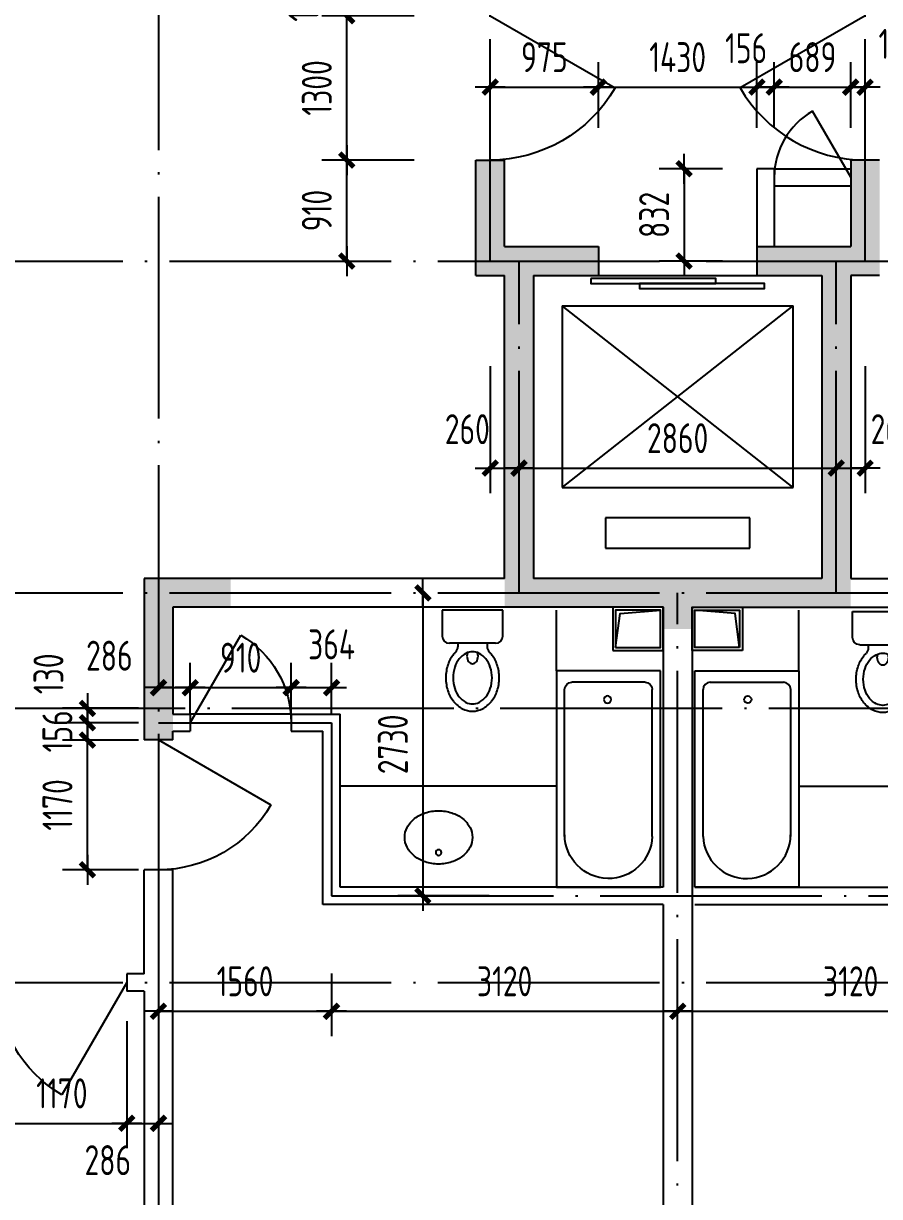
# Model space of a CAD drawing. Extents: x -726032 to 135930, y -151624 to 587044.
# Drawn here: x -660605 to -652887, y 553422 to 563993 of the extents above; entities that cross this region are included whole.
import ezdxf
from ezdxf.enums import TextEntityAlignment as Align

# ---------------------------------------------------------------- set-up
doc = ezdxf.new("R2010")
doc.units = 0
doc.header["$LTSCALE"] = 1000
doc.header["$MEASUREMENT"] = 0
doc.linetypes.add('DOTE', pattern=[2.42, 2, -0.2, 0.02, -0.2])
doc.layers.get('0').update_dxf_attribs({"linetype": 'CONTINUOUS'})
doc.layers.get('DEFPOINTS').update_dxf_attribs({"color": 1, "linetype": 'CONTINUOUS'})
for name, color, linetype in [('COLUMN', 170, 'CONTINUOUS'), ('DOTE', 8, 'DOTE'), ('GROUND', 45, 'CONTINUOUS'), ('LVTRY', 6, 'CONTINUOUS'), ('PUB_DIM', 245, 'CONTINUOUS'), ('STAIR', 42, 'CONTINUOUS'), ('WALL', 255, 'CONTINUOUS'), ('WINDOW', 155, 'CONTINUOUS'), ('WINDOW_TEXT', 7, 'CONTINUOUS')]:
    doc.layers.add(name, color=color, linetype=linetype)
doc.styles.add('DIM_FONT', font='isocp.shx', dxfattribs={"width": 0.8})
doc.styles.add('SIMPLEX', font='SIMPLEX.SHX')
doc.dimstyles.new('AXIS', dxfattribs={"dimtxt": 300, "dimasz": 1, "dimexe": 250, "dimexo": 300, "dimgap": 150, "dimtad": 1, "dimdec": 0, "dimzin": 0, "dimdsep": 46, "dimtxsty": 'DIM_FONT', "dimcen": 0.09, "dimse1": 1, "dimse2": 1, "dimclrt": 142, "dimadec": 0, "dimazin": 0, "dimtfac": 1, "dimtdec": 0, "dimtix": 1, "dimtmove": 2, "dimatfit": 3, "dimfxl": 1, "dimtolj": 1, "dimtzin": 0, "dimarcsym": 0})
doc.dimstyles.new('DIMA', dxfattribs={"dimtxt": 300, "dimasz": 1, "dimexe": 250, "dimexo": 300, "dimgap": 150, "dimtad": 1, "dimdec": 0, "dimzin": 0, "dimdsep": 46, "dimtxsty": 'DIM_FONT', "dimcen": 0.09, "dimse1": 1, "dimclrt": 142, "dimadec": 0, "dimazin": 0, "dimtfac": 1, "dimtdec": 0, "dimtix": 1, "dimtmove": 2, "dimatfit": 3, "dimfxl": 1, "dimtolj": 1, "dimtzin": 0, "dimarcsym": 0})
doc.dimstyles.new('DIMB', dxfattribs={"dimtxt": 300, "dimasz": 1, "dimexe": 250, "dimexo": 300, "dimgap": 150, "dimtad": 1, "dimdec": 0, "dimzin": 0, "dimdsep": 46, "dimtxsty": 'DIM_FONT', "dimcen": 0.09, "dimse2": 1, "dimclrt": 142, "dimadec": 0, "dimazin": 0, "dimtfac": 1, "dimtdec": 0, "dimtix": 1, "dimtmove": 2, "dimatfit": 3, "dimfxl": 1, "dimtolj": 1, "dimtzin": 0, "dimarcsym": 0})
doc.dimstyles.new('DIMN', dxfattribs={"dimtxt": 300, "dimasz": 1, "dimexe": 250, "dimexo": 300, "dimgap": 150, "dimtad": 1, "dimdec": 0, "dimzin": 0, "dimdsep": 46, "dimtxsty": 'DIM_FONT', "dimcen": 0.09, "dimclrt": 142, "dimadec": 0, "dimazin": 0, "dimtfac": 1, "dimtdec": 0, "dimtix": 1, "dimtmove": 2, "dimatfit": 3, "dimfxl": 1, "dimtolj": 1, "dimtzin": 0, "dimarcsym": 0})

# ---------------------------------------------------------------- blocks, each defined once
blk = doc.blocks.new('_DBLK')
blk.add_line((-0.5, 0), (0, -0.866))
blk.add_arc((-0.5, 0), 1, 300, 0)
at = {"layer": 'WINDOW_TEXT', "style": 'SIMPLEX', "flags": 9}
blk.add_attdef('A', text='', height=1, dxfattribs=at).set_placement((0, 1.5), align=Align.MIDDLE)
blk = doc.blocks.new('_DIMX')
blk.add_line((-150, 0), (150, 0))
at = {"const_width": 50}
blk.add_lwpolyline([(-70, -70), (70, 70)], dxfattribs=at)
blk = doc.blocks.new('*D1690')
at = {"layer": 'DEFPOINTS', "color": 0, "transparency": 16777216}
for p in [(-657827, 558008), (-658191, 557497), (-657827, 557497)]:
    blk.add_point(p, dxfattribs=at)
at = {"layer": 'PUB_DIM', "color": 0, "lineweight": -2, "transparency": 16777216}
for p, q in [((-657827, 557767), (-657827, 558233)), ((-658190, 558008), (-657828, 558008))]:
    blk.add_line(p, q, dxfattribs=at)
at = {"layer": 'PUB_DIM', "color": 0, "lineweight": -2, "transparency": 16777216, "xscale": 0.9, "yscale": 0.9, "zscale": 0.9, "rotation": 180}
blk.add_blockref('_DIMX', (-658191, 558008), dxfattribs=at)
at = {"layer": 'PUB_DIM', "color": 0, "lineweight": -2, "transparency": 16777216, "xscale": 0.9, "yscale": 0.9, "zscale": 0.9}
blk.add_blockref('_DIMX', (-657827, 558008), dxfattribs=at)
at = {"layer": 'PUB_DIM', "color": 142, "transparency": 16777216, "insert": (-657827, 558398), "char_height": 270, "attachment_point": 5, "style": 'DIM_FONT'}
blk.add_mtext('\\A1;364', dxfattribs=at)
blk = doc.blocks.new('_LV5')
for p, q in [((210.1, 0), (-210.1, 0)), ((-210.1, 0), (-210.1, -180)), ((210.1, -180), (210.1, 0)), ((160.1, -230), (-160.1, -230)), ((-101.4, -230), (-101.4, -254.3)), ((101.4, -230), (101.4, -254.1))]:
    blk.add_line(p, q)
blk.add_lwpolyline([(-135.1, -469.4, 0.080312), (-123, -544.2, 0.089014), (-91.8, -601.5, 0.104918), (-45.6, -639.3, 0.119812), (0.1, -650.4, 0.119812), (45.8, -639.3, 0.104918), (92, -601.5, 0.089014), (123.2, -544.2, 0.080312), (135.3, -469.4, 0.080312), (123.2, -394.6, 0.089014), (92, -337.3, 0.104918), (45.8, -299.5, 0.119812), (0.1, -288.4, 0.119812), (-45.6, -299.5, 0.104918), (-91.8, -337.3, 0.089014), (-123, -394.6, 0.080312)], format="xyb", close=True)
for points in [[(-38.7, -318.5, 0.073567), (-35.6, -339.5, 0.084454), (-27.4, -356, 0.10642), (-14.1, -367.8, 0.129709), (0, -371.5, 0.129709), (14.1, -367.8, 0.10642), (27.4, -356, 0.084454), (35.6, -339.5, 0.073567), (38.7, -318.5, 0.073567), (35.6, -297.5, 0.014016), (34.7, -294.6, 0.10642)], [(-34.7, -294.7, 0.013578), (-35.6, -297.5, 0.073567), (-38.7, -318.5, 0.073567)]]:
    blk.add_lwpolyline(points, format="xyb")
for centre, radius, start, end in [((-160.1, -180), 50, 180, 270), ((160.1, -180), 50, 270, 0), ((52.2, -452.8), 234.6, 141.28635, 161.63333), ((20.4, -427.3), 193.8, 134.81437, 141.28635), ((-151.4, -254.3), 50, 314.81437, 0), ((151.4, -254.1), 50, 180, 225.25549), ((-20.2, -427.3), 193.8, 38.71365, 45.25549), ((-52, -452.8), 234.6, 18.36667, 38.71365), ((102.3, -469.4), 287.4, 161.63333, 180), ((-102.1, -469.4), 287.4, 0, 18.36667), ((102.3, -469.4), 287.4, 180, 198.36667), ((-102.1, -469.4), 287.4, 341.63333, 0), ((52.2, -486), 234.6, 198.36667, 218.71365), ((-52, -486), 234.6, 321.28635, 341.63333), ((20.4, -511.6), 193.8, 218.71365, 242.67141), ((-20.2, -511.6), 193.8, 297.32859, 321.28635), ((0.1, -550.8), 149.6, 242.67141, 270), ((0.1, -550.8), 149.6, 270, 297.32859)]:
    blk.add_arc(centre, radius, start, end)
blk = doc.blocks.new('*D1691')
at = {"layer": 'DEFPOINTS', "color": 0, "transparency": 16777216}
for p in [(-656137, 558862), (-657004, 556132), (-656137, 556132)]:
    blk.add_point(p, dxfattribs=at)
at = {"layer": 'PUB_DIM', "color": 0, "lineweight": -2, "transparency": 16777216}
for p, q in [((-657004, 558862), (-657004, 556133)), ((-656407, 556132), (-657229, 556132))]:
    blk.add_line(p, q, dxfattribs=at)
at = {"layer": 'PUB_DIM', "color": 0, "lineweight": -2, "transparency": 16777216, "xscale": 0.9, "yscale": 0.9, "zscale": 0.9}
for p, rotation in [((-657004, 558862), 90), ((-657004, 556132), 270)]:
    blk.add_blockref('_DIMX', p, dxfattribs=dict(at, rotation=rotation))
at = {"layer": 'PUB_DIM', "color": 142, "transparency": 16777216, "insert": (-657274, 557497), "char_height": 270, "attachment_point": 5, "rotation": 90, "style": 'DIM_FONT'}
blk.add_mtext('\\A1;2730', dxfattribs=at)
blk = doc.blocks.new('_LV29')
for p, q in [((-360, 0), (360, 0)), ((-360, -1500), (-360, 0)), ((360, 0), (360, -1500)), ((-254.1, -80), (254.1, -80)), ((-304.2, -1149.3), (-304.1, -130)), ((304.2, -1149.3), (304.1, -130)), ((360, -1500), (-360, -1500))]:
    blk.add_line(p, q)
blk.add_circle((6.2, -200), 25)
for centre, radius, start, end in [((-254.1, -130), 50, 90, 179.99558), ((254.1, -130), 50, 0.00442, 90), ((-0.7, -1136.2), 303.8, 182.45444, 359.74723)]:
    blk.add_arc(centre, radius, start, end)
blk = doc.blocks.new('*D1329')
at = {"layer": 'DEFPOINTS', "color": 0, "transparency": 16777216}
for p in [(-659387, 555962), (-657827, 555702), (-657827, 555092)]:
    blk.add_point(p, dxfattribs=at)
at = {"layer": 'PUB_DIM', "color": 0, "lineweight": -2, "transparency": 16777216}
for p, q in [((-659387, 555692), (-659387, 554867)), ((-657827, 555432), (-657827, 554867)), ((-659386, 555092), (-657828, 555092))]:
    blk.add_line(p, q, dxfattribs=at)
at = {"layer": 'PUB_DIM', "color": 0, "lineweight": -2, "transparency": 16777216, "xscale": 0.9, "yscale": 0.9, "zscale": 0.9, "rotation": 180}
blk.add_blockref('_DIMX', (-659387, 555092), dxfattribs=at)
at = {"layer": 'PUB_DIM', "color": 0, "lineweight": -2, "transparency": 16777216, "xscale": 0.9, "yscale": 0.9, "zscale": 0.9}
blk.add_blockref('_DIMX', (-657827, 555092), dxfattribs=at)
at = {"layer": 'PUB_DIM', "color": 142, "transparency": 16777216, "insert": (-658607, 555362), "char_height": 270, "attachment_point": 5, "style": 'DIM_FONT'}
blk.add_mtext('\\A1;1560', dxfattribs=at)
blk = doc.blocks.new('*D2591')
at = {"layer": 'DEFPOINTS', "color": 0, "transparency": 16777216}
for p in [(-659101, 558008), (-659387, 557497), (-659101, 557497)]:
    blk.add_point(p, dxfattribs=at)
at = {"layer": 'PUB_DIM', "color": 0, "lineweight": -2, "transparency": 16777216}
for p, q in [((-659101, 557767), (-659101, 558233)), ((-659386, 558008), (-659102, 558008))]:
    blk.add_line(p, q, dxfattribs=at)
at = {"layer": 'PUB_DIM', "color": 0, "lineweight": -2, "transparency": 16777216, "xscale": 0.9, "yscale": 0.9, "zscale": 0.9, "rotation": 180}
blk.add_blockref('_DIMX', (-659387, 558008), dxfattribs=at)
at = {"layer": 'PUB_DIM', "color": 0, "lineweight": -2, "transparency": 16777216, "xscale": 0.9, "yscale": 0.9, "zscale": 0.9}
blk.add_blockref('_DIMX', (-659101, 558008), dxfattribs=at)
at = {"layer": 'PUB_DIM', "color": 142, "transparency": 16777216, "insert": (-659830, 558296), "char_height": 270, "attachment_point": 5, "style": 'DIM_FONT'}
blk.add_mtext('\\A1;286', dxfattribs=at)
blk = doc.blocks.new('*D2592')
at = {"layer": 'DEFPOINTS', "color": 0, "transparency": 16777216}
for p in [(-658191, 558008), (-659101, 557497), (-658191, 557497)]:
    blk.add_point(p, dxfattribs=at)
at = {"layer": 'PUB_DIM', "color": 0, "lineweight": -2, "transparency": 16777216}
for p, q in [((-658191, 557767), (-658191, 558233)), ((-659100, 558008), (-658192, 558008))]:
    blk.add_line(p, q, dxfattribs=at)
at = {"layer": 'PUB_DIM', "color": 0, "lineweight": -2, "transparency": 16777216, "xscale": 0.9, "yscale": 0.9, "zscale": 0.9, "rotation": 180}
blk.add_blockref('_DIMX', (-659101, 558008), dxfattribs=at)
at = {"layer": 'PUB_DIM', "color": 0, "lineweight": -2, "transparency": 16777216, "xscale": 0.9, "yscale": 0.9, "zscale": 0.9}
blk.add_blockref('_DIMX', (-658191, 558008), dxfattribs=at)
at = {"layer": 'PUB_DIM', "color": 142, "transparency": 16777216, "insert": (-658646, 558278), "char_height": 270, "attachment_point": 5, "style": 'DIM_FONT'}
blk.add_mtext('\\A1;910', dxfattribs=at)
blk = doc.blocks.new('_LV4')
blk.add_lwpolyline([(0, -520, 0.078966), (92.3, -505.3, 0.088152), (166.2, -465.8, 0.105269), (218.1, -403.4, 0.121685), (235, -335, 0.121685), (218.1, -266.6, 0.105269), (166.2, -204.2, 0.088152), (92.3, -164.7, 0.078966), (0, -150, 0.078966), (-92.3, -164.7, 0.088152), (-166.2, -204.2, 0.105269), (-218.1, -266.6, 0.121685), (-235, -335, 0.121685), (-218.1, -403.4, 0.105269), (-166.2, -465.8, 0.088152), (-92.3, -505.3, 0.078966)], format="xyb", close=True)
blk.add_circle((0, -230), 20)
blk = doc.blocks.new('*D3817')
at = {"layer": 'DEFPOINTS', "color": 0, "transparency": 16777216}
for p in [(-657827, 555702), (-654707, 555702), (-654707, 555092)]:
    blk.add_point(p, dxfattribs=at)
at = {"layer": 'PUB_DIM', "color": 0, "lineweight": -2, "transparency": 16777216}
for p, q in [((-657827, 555432), (-657827, 554867)), ((-657826, 555092), (-654708, 555092))]:
    blk.add_line(p, q, dxfattribs=at)
at = {"layer": 'PUB_DIM', "color": 0, "lineweight": -2, "transparency": 16777216, "xscale": 0.9, "yscale": 0.9, "zscale": 0.9, "rotation": 180}
blk.add_blockref('_DIMX', (-657827, 555092), dxfattribs=at)
at = {"layer": 'PUB_DIM', "color": 0, "lineweight": -2, "transparency": 16777216, "xscale": 0.9, "yscale": 0.9, "zscale": 0.9}
blk.add_blockref('_DIMX', (-654707, 555092), dxfattribs=at)
at = {"layer": 'PUB_DIM', "color": 142, "transparency": 16777216, "insert": (-656267, 555362), "char_height": 270, "attachment_point": 5, "style": 'DIM_FONT'}
blk.add_mtext('\\A1;3120', dxfattribs=at)
blk = doc.blocks.new('*D2595')
at = {"layer": 'DEFPOINTS', "color": 0, "transparency": 16777216}
for p in [(-659673, 555274), (-659387, 555274), (-659387, 554082)]:
    blk.add_point(p, dxfattribs=at)
at = {"layer": 'PUB_DIM', "color": 0, "lineweight": -2, "transparency": 16777216}
for p, q in [((-659387, 555004), (-659387, 553857)), ((-659672, 554082), (-659388, 554082))]:
    blk.add_line(p, q, dxfattribs=at)
at = {"layer": 'PUB_DIM', "color": 0, "lineweight": -2, "transparency": 16777216, "xscale": 0.9, "yscale": 0.9, "zscale": 0.9, "rotation": 180}
blk.add_blockref('_DIMX', (-659673, 554082), dxfattribs=at)
at = {"layer": 'PUB_DIM', "color": 0, "lineweight": -2, "transparency": 16777216, "xscale": 0.9, "yscale": 0.9, "zscale": 0.9}
blk.add_blockref('_DIMX', (-659387, 554082), dxfattribs=at)
at = {"layer": 'PUB_DIM', "color": 142, "transparency": 16777216, "insert": (-659844, 553750), "char_height": 270, "attachment_point": 5, "style": 'DIM_FONT'}
blk.add_mtext('\\A1;286', dxfattribs=at)
blk = doc.blocks.new('*D2599')
at = {"layer": 'DEFPOINTS', "color": 0, "transparency": 16777216}
for p in [(-660843, 555274), (-659673, 555274), (-659673, 554082)]:
    blk.add_point(p, dxfattribs=at)
at = {"layer": 'PUB_DIM', "color": 0, "lineweight": -2, "transparency": 16777216}
for p, q in [((-659673, 555004), (-659673, 553857)), ((-660842, 554082), (-659674, 554082))]:
    blk.add_line(p, q, dxfattribs=at)
at = {"layer": 'PUB_DIM', "color": 0, "lineweight": -2, "transparency": 16777216, "xscale": 0.9, "yscale": 0.9, "zscale": 0.9, "rotation": 180}
blk.add_blockref('_DIMX', (-660843, 554082), dxfattribs=at)
at = {"layer": 'PUB_DIM', "color": 0, "lineweight": -2, "transparency": 16777216, "xscale": 0.9, "yscale": 0.9, "zscale": 0.9}
blk.add_blockref('_DIMX', (-659673, 554082), dxfattribs=at)
at = {"layer": 'PUB_DIM', "color": 142, "transparency": 16777216, "insert": (-660258, 554352), "char_height": 270, "attachment_point": 5, "style": 'DIM_FONT'}
blk.add_mtext('\\A1;1170', dxfattribs=at)
blk = doc.blocks.new('*D1335')
at = {"layer": 'DEFPOINTS', "color": 0, "transparency": 16777216}
for p in [(-660028, 557536), (-659297, 557536), (-659297, 556366)]:
    blk.add_point(p, dxfattribs=at)
at = {"layer": 'PUB_DIM', "color": 0, "lineweight": -2, "transparency": 16777216}
for p, q in [((-659567, 557536), (-660253, 557536)), ((-660028, 556367), (-660028, 557536)), ((-659567, 556366), (-660253, 556366))]:
    blk.add_line(p, q, dxfattribs=at)
at = {"layer": 'PUB_DIM', "color": 0, "lineweight": -2, "transparency": 16777216, "xscale": 0.9, "yscale": 0.9, "zscale": 0.9}
for p, rotation in [((-660028, 557536), 90), ((-660028, 556366), 270)]:
    blk.add_blockref('_DIMX', p, dxfattribs=dict(at, rotation=rotation))
at = {"layer": 'PUB_DIM', "color": 142, "transparency": 16777216, "insert": (-660298, 556951), "char_height": 270, "attachment_point": 5, "rotation": 90, "style": 'DIM_FONT'}
blk.add_mtext('\\A1;1170', dxfattribs=at)
blk = doc.blocks.new('*D2601')
at = {"layer": 'DEFPOINTS', "color": 0, "transparency": 16777216}
for p in [(-660028, 557692), (-659297, 557692), (-659297, 557536)]:
    blk.add_point(p, dxfattribs=at)
at = {"layer": 'PUB_DIM', "color": 0, "lineweight": -2, "transparency": 16777216}
for p, q in [((-659567, 557692), (-660253, 557692)), ((-660028, 557693), (-660028, 557694)), ((-660028, 557536), (-660028, 557692)), ((-660028, 557536), (-660028, 557535))]:
    blk.add_line(p, q, dxfattribs=at)
at = {"layer": 'PUB_DIM', "color": 0, "lineweight": -2, "transparency": 16777216, "xscale": 0.9, "yscale": 0.9, "zscale": 0.9}
for p, rotation in [((-660028, 557692), 270), ((-660028, 557536), 90)]:
    blk.add_blockref('_DIMX', p, dxfattribs=dict(at, rotation=rotation))
at = {"layer": 'PUB_DIM', "color": 142, "transparency": 16777216, "insert": (-660298, 557614), "char_height": 270, "attachment_point": 5, "rotation": 90, "style": 'DIM_FONT'}
blk.add_mtext('\\A1;156', dxfattribs=at)
blk = doc.blocks.new('*D1336')
at = {"layer": 'DEFPOINTS', "color": 0, "transparency": 16777216}
for p in [(-660028, 557822), (-659297, 557822), (-659297, 557692)]:
    blk.add_point(p, dxfattribs=at)
at = {"layer": 'PUB_DIM', "color": 0, "lineweight": -2, "transparency": 16777216}
for p, q in [((-659567, 557822), (-660253, 557822)), ((-660028, 557823), (-660028, 557824)), ((-660028, 557692), (-660028, 557822)), ((-659567, 557692), (-660253, 557692)), ((-660028, 557692), (-660028, 557691))]:
    blk.add_line(p, q, dxfattribs=at)
at = {"layer": 'PUB_DIM', "color": 0, "lineweight": -2, "transparency": 16777216, "xscale": 0.9, "yscale": 0.9, "zscale": 0.9}
for p, rotation in [((-660028, 557822), 270), ((-660028, 557692), 90)]:
    blk.add_blockref('_DIMX', p, dxfattribs=dict(at, rotation=rotation))
at = {"layer": 'PUB_DIM', "color": 142, "transparency": 16777216, "insert": (-660379, 558133), "char_height": 270, "attachment_point": 5, "rotation": 90, "style": 'DIM_FONT'}
blk.add_mtext('\\A1;130', dxfattribs=at)
blk = doc.blocks.new('*D2602')
at = {"layer": 'DEFPOINTS', "color": 0, "transparency": 16777216}
for p in [(-654707, 555702), (-651587, 555702), (-651587, 555092)]:
    blk.add_point(p, dxfattribs=at)
at = {"layer": 'PUB_DIM', "color": 0, "lineweight": -2, "transparency": 16777216}
for p, q in [((-651587, 555432), (-651587, 554867)), ((-654706, 555092), (-651588, 555092))]:
    blk.add_line(p, q, dxfattribs=at)
at = {"layer": 'PUB_DIM', "color": 0, "lineweight": -2, "transparency": 16777216, "xscale": 0.9, "yscale": 0.9, "zscale": 0.9, "rotation": 180}
blk.add_blockref('_DIMX', (-654707, 555092), dxfattribs=at)
at = {"layer": 'PUB_DIM', "color": 0, "lineweight": -2, "transparency": 16777216, "xscale": 0.9, "yscale": 0.9, "zscale": 0.9}
blk.add_blockref('_DIMX', (-651587, 555092), dxfattribs=at)
at = {"layer": 'PUB_DIM', "color": 142, "transparency": 16777216, "insert": (-653147, 555362), "char_height": 270, "attachment_point": 5, "style": 'DIM_FONT'}
blk.add_mtext('\\A1;3120', dxfattribs=at)
blk = doc.blocks.new('*D1567')
at = {"layer": 'DEFPOINTS', "color": 0, "transparency": 16777216}
for p in [(-653992, 563419), (-655422, 562782), (-653992, 562782)]:
    blk.add_point(p, dxfattribs=at)
at = {"layer": 'PUB_DIM', "color": 0, "lineweight": -2, "transparency": 16777216}
for p, q in [((-655422, 563052), (-655422, 563644)), ((-653992, 563052), (-653992, 563644)), ((-655421, 563419), (-653993, 563419))]:
    blk.add_line(p, q, dxfattribs=at)
at = {"layer": 'PUB_DIM', "color": 0, "lineweight": -2, "transparency": 16777216, "xscale": 0.9, "yscale": 0.9, "zscale": 0.9, "rotation": 180}
blk.add_blockref('_DIMX', (-655422, 563419), dxfattribs=at)
at = {"layer": 'PUB_DIM', "color": 0, "lineweight": -2, "transparency": 16777216, "xscale": 0.9, "yscale": 0.9, "zscale": 0.9}
blk.add_blockref('_DIMX', (-653992, 563419), dxfattribs=at)
at = {"layer": 'PUB_DIM', "color": 142, "transparency": 16777216, "insert": (-654707, 563689), "char_height": 270, "attachment_point": 5, "style": 'DIM_FONT'}
blk.add_mtext('\\A1;1430', dxfattribs=at)
blk = doc.blocks.new('*D1568')
at = {"layer": 'DEFPOINTS', "color": 0, "transparency": 16777216}
for p in [(-653836, 563419), (-653992, 562782), (-653836, 562782)]:
    blk.add_point(p, dxfattribs=at)
at = {"layer": 'PUB_DIM', "color": 0, "lineweight": -2, "transparency": 16777216}
for p, q in [((-653992, 563052), (-653992, 563644)), ((-653836, 563052), (-653836, 563644)), ((-653993, 563419), (-653994, 563419)), ((-653992, 563419), (-653836, 563419)), ((-653835, 563419), (-653834, 563419))]:
    blk.add_line(p, q, dxfattribs=at)
at = {"layer": 'PUB_DIM', "color": 0, "lineweight": -2, "transparency": 16777216, "xscale": 0.9, "yscale": 0.9, "zscale": 0.9}
blk.add_blockref('_DIMX', (-653992, 563419), dxfattribs=at)
at = {"layer": 'PUB_DIM', "color": 0, "lineweight": -2, "transparency": 16777216, "xscale": 0.9, "yscale": 0.9, "zscale": 0.9, "rotation": 180}
blk.add_blockref('_DIMX', (-653836, 563419), dxfattribs=at)
at = {"layer": 'PUB_DIM', "color": 142, "transparency": 16777216, "insert": (-654090, 563770), "char_height": 270, "attachment_point": 5, "style": 'DIM_FONT'}
blk.add_mtext('\\A1;156', dxfattribs=at)
blk = doc.blocks.new('*D1569')
at = {"layer": 'DEFPOINTS', "color": 0, "transparency": 16777216}
for p in [(-654033, 562684), (-654649, 561852), (-654033, 561852)]:
    blk.add_point(p, dxfattribs=at)
at = {"layer": 'PUB_DIM', "color": 0, "lineweight": -2, "transparency": 16777216}
for p, q in [((-654303, 562684), (-654874, 562684)), ((-654649, 562684), (-654649, 561853)), ((-654303, 561852), (-654874, 561852))]:
    blk.add_line(p, q, dxfattribs=at)
at = {"layer": 'PUB_DIM', "color": 0, "lineweight": -2, "transparency": 16777216, "xscale": 0.9, "yscale": 0.9, "zscale": 0.9}
for p, rotation in [((-654649, 562684), 90), ((-654649, 561852), 270)]:
    blk.add_blockref('_DIMX', p, dxfattribs=dict(at, rotation=rotation))
at = {"layer": 'PUB_DIM', "color": 142, "transparency": 16777216, "insert": (-654919, 562268), "char_height": 270, "attachment_point": 5, "rotation": 90, "style": 'DIM_FONT'}
blk.add_mtext('\\A1;832', dxfattribs=at)
blk = doc.blocks.new('_LIFTD')
for points in [[(-0.5476, -0.6024), (-0.5476, -0.7742), (0.2411, -0.7742), (0.2411, -0.6024), (-0.5476, -0.6024)], [(-0.2411, -0.7836), (-0.2411, -0.9554), (0.5476, -0.9554), (0.5476, -0.7836), (-0.2411, -0.7836)]]:
    blk.add_lwpolyline(points)
blk = doc.blocks.new('*D1571')
at = {"layer": 'DEFPOINTS', "color": 0, "transparency": 16777216}
for p in [(-656397, 561174), (-656137, 561174), (-656137, 559986)]:
    blk.add_point(p, dxfattribs=at)
at = {"layer": 'PUB_DIM', "color": 0, "lineweight": -2, "transparency": 16777216}
for p, q in [((-656397, 560904), (-656397, 559761)), ((-656398, 559986), (-656399, 559986)), ((-656397, 559986), (-656137, 559986)), ((-656136, 559986), (-656135, 559986))]:
    blk.add_line(p, q, dxfattribs=at)
at = {"layer": 'PUB_DIM', "color": 0, "lineweight": -2, "transparency": 16777216, "xscale": 0.9, "yscale": 0.9, "zscale": 0.9}
blk.add_blockref('_DIMX', (-656397, 559986), dxfattribs=at)
at = {"layer": 'PUB_DIM', "color": 0, "lineweight": -2, "transparency": 16777216, "xscale": 0.9, "yscale": 0.9, "zscale": 0.9, "rotation": 180}
blk.add_blockref('_DIMX', (-656137, 559986), dxfattribs=at)
at = {"layer": 'PUB_DIM', "color": 142, "transparency": 16777216, "insert": (-656603, 560337), "char_height": 270, "attachment_point": 5, "style": 'DIM_FONT'}
blk.add_mtext('\\A1;260', dxfattribs=at)
blk = doc.blocks.new('*D1572')
at = {"layer": 'DEFPOINTS', "color": 0, "transparency": 16777216}
for p in [(-655422, 563419), (-656397, 562782), (-655422, 562782)]:
    blk.add_point(p, dxfattribs=at)
at = {"layer": 'PUB_DIM', "color": 0, "lineweight": -2, "transparency": 16777216}
for p, q in [((-656397, 563052), (-656397, 563644)), ((-655422, 563052), (-655422, 563644)), ((-656396, 563419), (-655423, 563419))]:
    blk.add_line(p, q, dxfattribs=at)
at = {"layer": 'PUB_DIM', "color": 0, "lineweight": -2, "transparency": 16777216, "xscale": 0.9, "yscale": 0.9, "zscale": 0.9, "rotation": 180}
blk.add_blockref('_DIMX', (-656397, 563419), dxfattribs=at)
at = {"layer": 'PUB_DIM', "color": 0, "lineweight": -2, "transparency": 16777216, "xscale": 0.9, "yscale": 0.9, "zscale": 0.9}
blk.add_blockref('_DIMX', (-655422, 563419), dxfattribs=at)
at = {"layer": 'PUB_DIM', "color": 142, "transparency": 16777216, "insert": (-655909, 563689), "char_height": 270, "attachment_point": 5, "style": 'DIM_FONT'}
blk.add_mtext('\\A1;975', dxfattribs=at)
blk = doc.blocks.new('M_A1SFU')
blk.add_line((-0.5, 0), (0, -0.866))
blk.add_arc((-0.5, 0), 1, 300, 0)
blk = doc.blocks.new('*D1575')
at = {"layer": 'DEFPOINTS', "color": 0, "transparency": 16777216}
for p in [(-653147, 563419), (-653836, 562782), (-653147, 562782)]:
    blk.add_point(p, dxfattribs=at)
at = {"layer": 'PUB_DIM', "color": 0, "lineweight": -2, "transparency": 16777216}
for p, q in [((-653836, 563052), (-653836, 563644)), ((-653147, 563052), (-653147, 563644)), ((-653835, 563419), (-653148, 563419))]:
    blk.add_line(p, q, dxfattribs=at)
at = {"layer": 'PUB_DIM', "color": 0, "lineweight": -2, "transparency": 16777216, "xscale": 0.9, "yscale": 0.9, "zscale": 0.9, "rotation": 180}
blk.add_blockref('_DIMX', (-653836, 563419), dxfattribs=at)
at = {"layer": 'PUB_DIM', "color": 0, "lineweight": -2, "transparency": 16777216, "xscale": 0.9, "yscale": 0.9, "zscale": 0.9}
blk.add_blockref('_DIMX', (-653147, 563419), dxfattribs=at)
at = {"layer": 'PUB_DIM', "color": 142, "transparency": 16777216, "insert": (-653491, 563689), "char_height": 270, "attachment_point": 5, "style": 'DIM_FONT'}
blk.add_mtext('\\A1;689', dxfattribs=at)
blk = doc.blocks.new('*D2764')
at = {"layer": 'DEFPOINTS', "color": 0, "transparency": 16777216}
for p in [(-657690, 562762), (-656813, 562762), (-656813, 561852)]:
    blk.add_point(p, dxfattribs=at)
at = {"layer": 'PUB_DIM', "color": 0, "lineweight": -2, "transparency": 16777216}
for p, q in [((-657083, 562762), (-657915, 562762)), ((-657690, 561853), (-657690, 562762))]:
    blk.add_line(p, q, dxfattribs=at)
at = {"layer": 'PUB_DIM', "color": 0, "lineweight": -2, "transparency": 16777216, "xscale": 0.9, "yscale": 0.9, "zscale": 0.9}
for p, rotation in [((-657690, 562762), 90), ((-657690, 561852), 270)]:
    blk.add_blockref('_DIMX', p, dxfattribs=dict(at, rotation=rotation))
at = {"layer": 'PUB_DIM', "color": 142, "transparency": 16777216, "insert": (-657960, 562307), "char_height": 270, "attachment_point": 5, "rotation": 90, "style": 'DIM_FONT'}
blk.add_mtext('\\A1;910', dxfattribs=at)
blk = doc.blocks.new('*D2765')
at = {"layer": 'DEFPOINTS', "color": 0, "transparency": 16777216}
for p in [(-657690, 564192), (-656813, 564192), (-656813, 564062)]:
    blk.add_point(p, dxfattribs=at)
at = {"layer": 'PUB_DIM', "color": 0, "lineweight": -2, "transparency": 16777216}
for p, q in [((-657083, 564192), (-657915, 564192)), ((-657690, 564193), (-657690, 564194)), ((-657690, 564062), (-657690, 564192)), ((-657690, 564062), (-657690, 564061))]:
    blk.add_line(p, q, dxfattribs=at)
at = {"layer": 'PUB_DIM', "color": 0, "lineweight": -2, "transparency": 16777216, "xscale": 0.9, "yscale": 0.9, "zscale": 0.9}
for p, rotation in [((-657690, 564192), 270), ((-657690, 564062), 90)]:
    blk.add_blockref('_DIMX', p, dxfattribs=dict(at, rotation=rotation))
at = {"layer": 'PUB_DIM', "color": 142, "transparency": 16777216, "insert": (-658080, 564192), "char_height": 270, "attachment_point": 5, "rotation": 90, "style": 'DIM_FONT'}
blk.add_mtext('\\A1;130', dxfattribs=at)
blk = doc.blocks.new('*D2766')
at = {"layer": 'DEFPOINTS', "color": 0, "transparency": 16777216}
for p in [(-657690, 564062), (-656813, 564062), (-656813, 562762)]:
    blk.add_point(p, dxfattribs=at)
at = {"layer": 'PUB_DIM', "color": 0, "lineweight": -2, "transparency": 16777216}
for p, q in [((-657083, 564062), (-657915, 564062)), ((-657690, 562763), (-657690, 564062))]:
    blk.add_line(p, q, dxfattribs=at)
at = {"layer": 'PUB_DIM', "color": 0, "lineweight": -2, "transparency": 16777216, "xscale": 0.9, "yscale": 0.9, "zscale": 0.9}
for p, rotation in [((-657690, 564062), 90), ((-657690, 562762), 270)]:
    blk.add_blockref('_DIMX', p, dxfattribs=dict(at, rotation=rotation))
at = {"layer": 'PUB_DIM', "color": 142, "transparency": 16777216, "insert": (-657960, 563412), "char_height": 270, "attachment_point": 5, "rotation": 90, "style": 'DIM_FONT'}
blk.add_mtext('\\A1;1300', dxfattribs=at)
blk = doc.blocks.new('*D2768')
at = {"layer": 'DEFPOINTS', "color": 0, "transparency": 16777216}
for p in [(-653017, 563419), (-653147, 562782), (-653017, 562782)]:
    blk.add_point(p, dxfattribs=at)
at = {"layer": 'PUB_DIM', "color": 0, "lineweight": -2, "transparency": 16777216}
for p, q in [((-653017, 563052), (-653017, 563644)), ((-653148, 563419), (-653149, 563419)), ((-653147, 563419), (-653017, 563419)), ((-653016, 563419), (-653015, 563419))]:
    blk.add_line(p, q, dxfattribs=at)
at = {"layer": 'PUB_DIM', "color": 0, "lineweight": -2, "transparency": 16777216, "xscale": 0.9, "yscale": 0.9, "zscale": 0.9}
blk.add_blockref('_DIMX', (-653147, 563419), dxfattribs=at)
at = {"layer": 'PUB_DIM', "color": 0, "lineweight": -2, "transparency": 16777216, "xscale": 0.9, "yscale": 0.9, "zscale": 0.9, "rotation": 180}
blk.add_blockref('_DIMX', (-653017, 563419), dxfattribs=at)
at = {"layer": 'PUB_DIM', "color": 142, "transparency": 16777216, "insert": (-652713, 563809), "char_height": 270, "attachment_point": 5, "style": 'DIM_FONT'}
blk.add_mtext('\\A1;130', dxfattribs=at)
blk = doc.blocks.new('*D3911')
at = {"layer": 'DEFPOINTS', "color": 0, "transparency": 16777216}
for p in [(-656137, 561174), (-653277, 561174), (-653277, 559986)]:
    blk.add_point(p, dxfattribs=at)
at = {"layer": 'PUB_DIM', "color": 0, "lineweight": -2, "transparency": 16777216}
blk.add_line((-656136, 559986), (-653278, 559986), dxfattribs=at)
at = {"layer": 'PUB_DIM', "color": 0, "lineweight": -2, "transparency": 16777216, "xscale": 0.9, "yscale": 0.9, "zscale": 0.9, "rotation": 180}
blk.add_blockref('_DIMX', (-656137, 559986), dxfattribs=at)
at = {"layer": 'PUB_DIM', "color": 0, "lineweight": -2, "transparency": 16777216, "xscale": 0.9, "yscale": 0.9, "zscale": 0.9}
blk.add_blockref('_DIMX', (-653277, 559986), dxfattribs=at)
at = {"layer": 'PUB_DIM', "color": 142, "transparency": 16777216, "insert": (-654707, 560256), "char_height": 270, "attachment_point": 5, "style": 'DIM_FONT'}
blk.add_mtext('\\A1;2860', dxfattribs=at)
blk = doc.blocks.new('*D3912')
at = {"layer": 'DEFPOINTS', "color": 0, "transparency": 16777216}
for p in [(-653277, 561174), (-653017, 561174), (-653017, 559986)]:
    blk.add_point(p, dxfattribs=at)
at = {"layer": 'PUB_DIM', "color": 0, "lineweight": -2, "transparency": 16777216}
for p, q in [((-653017, 560904), (-653017, 559761)), ((-653278, 559986), (-653279, 559986)), ((-653277, 559986), (-653017, 559986)), ((-653016, 559986), (-653015, 559986))]:
    blk.add_line(p, q, dxfattribs=at)
at = {"layer": 'PUB_DIM', "color": 0, "lineweight": -2, "transparency": 16777216, "xscale": 0.9, "yscale": 0.9, "zscale": 0.9}
blk.add_blockref('_DIMX', (-653277, 559986), dxfattribs=at)
at = {"layer": 'PUB_DIM', "color": 0, "lineweight": -2, "transparency": 16777216, "xscale": 0.9, "yscale": 0.9, "zscale": 0.9, "rotation": 180}
blk.add_blockref('_DIMX', (-653017, 559986), dxfattribs=at)
at = {"layer": 'PUB_DIM', "color": 142, "transparency": 16777216, "insert": (-652764, 560337), "char_height": 270, "attachment_point": 5, "style": 'DIM_FONT'}
blk.add_mtext('\\A1;260', dxfattribs=at)

msp = doc.modelspace()

# ---------------------------------------------------------------- linework, layer by layer
at = {"layer": 'COLUMN'}
for points in [[(-656526.9, 562762.4), (-656526.9, 561722.4), (-656266.9, 562762.4), (-656266.9, 561722.4)], [(-652886.9, 562762.4), (-652886.9, 561722.4), (-653146.9, 562762.4), (-653146.9, 561722.4)], [(-656266.9, 558732.4), (-656266.9, 561982.4), (-656006.9, 558992.4), (-656006.9, 561722.4)], [(-656266.9, 561982.4), (-656006.9, 561722.4), (-655421.9, 561982.4), (-655421.9, 561722.4)], [(-653146.9, 561982.4), (-653406.9, 561722.4), (-653991.9, 561982.4), (-653991.9, 561722.4)], [(-653146.9, 558732.4), (-653146.9, 561982.4), (-653406.9, 558992.4), (-653406.9, 561722.4)], [(-659516.9, 557536.4), (-659516.9, 558992.4), (-659256.9, 557536.4), (-659256.9, 558732.4)], [(-659516.9, 558992.4), (-658736.9, 558992.4), (-659256.9, 558732.4), (-658736.9, 558732.4)], [(-656266.9, 558732.4), (-656006.9, 558992.4), (-653146.9, 558732.4), (-653406.9, 558992.4)], [(-654836.9, 558732.4), (-654836.9, 558537.4), (-654576.9, 558732.4), (-654576.9, 558537.4)]]:
    msp.add_solid(points, dxfattribs=at)
at = {"layer": 'DOTE'}
for p, q in [((-659386.9, 576952), (-659386.9, 546480.4)), ((-656396.9, 561852.4), (-656396.9, 576952)), ((-653016.9, 561852.4), (-653016.9, 576952)), ((-712529.2, 561852.4), (-642897.4, 561852.4)), ((-656136.9, 558862.4), (-656136.9, 561852.4)), ((-653276.9, 558862.4), (-653276.9, 561852.4)), ((-712529.2, 558862.4), (-642897.4, 558862.4)), ((-654706.9, 546480.4), (-654706.9, 558862.4)), ((-711965.6, 557822.4), (-642897.4, 557822.4)), ((-659386.9, 557692.4), (-657826.9, 557692.4)), ((-657826.9, 557692.4), (-657826.9, 556132.4)), ((-657826.9, 556132.4), (-651586.9, 556132.4)), ((-712529.2, 555352.4), (-642897.4, 555352.4))]:
    msp.add_line(p, q, dxfattribs=at)
at = {"layer": 'GROUND'}
for p, q in [((-653835.9, 562684.4), (-653146.9, 562684.4)), ((-653835.9, 562528.4), (-653146.9, 562528.4)), ((-658190.9, 557770.4), (-659100.9, 557770.4))]:
    msp.add_line(p, q, dxfattribs=at)
at = {"layer": 'LVTRY'}
for p, q in [((-655798.9, 558160.4), (-655798.9, 558706.4)), ((-653614.9, 558160.4), (-653614.9, 558706.4)), ((-655794.5, 557120.4), (-657748.9, 557120.4)), ((-653614.9, 557120.4), (-651664.9, 557120.4))]:
    msp.add_line(p, q, dxfattribs=at)
for points in [[(-655291.9, 558342.4), (-654836.9, 558342.4), (-654836.9, 558732.4), (-655291.9, 558732.4)], [(-655265.9, 558368.4), (-654862.9, 558368.4), (-654862.9, 558706.4), (-655265.9, 558706.4)], [(-654121.9, 558342.4), (-654576.9, 558342.4), (-654576.9, 558732.4), (-654121.9, 558732.4)], [(-654147.9, 558368.4), (-654550.9, 558368.4), (-654550.9, 558706.4), (-654147.9, 558706.4)]]:
    msp.add_lwpolyline(points, close=True, dxfattribs=at)
for points in [[(-655265.9, 558368.4), (-655225.8, 558676.1), (-654862.9, 558706.4)], [(-654147.9, 558368.4), (-654187.9, 558676.1), (-654550.9, 558706.4)]]:
    msp.add_lwpolyline(points, dxfattribs=at)
at = {"layer": 'STAIR'}
for p, q in [((-655421.9, 561722.4), (-653991.9, 561722.4)), ((-653666.9, 559811.4), (-655746.9, 561449.4)), ((-655746.9, 559811.4), (-653666.9, 561449.4)), ((-655746.9, 561449.4), (-655746.9, 559811.4)), ((-655746.9, 561449.4), (-653666.9, 561449.4)), ((-653666.9, 559811.4), (-653666.9, 561449.4)), ((-655746.9, 559811.4), (-653666.9, 559811.4)), ((-654056.9, 559538.4), (-655356.9, 559538.4)), ((-655356.9, 559538.4), (-655356.9, 559265.4)), ((-654056.9, 559265.4), (-654056.9, 559538.4)), ((-655356.9, 559265.4), (-654056.9, 559265.4))]:
    msp.add_line(p, q, dxfattribs=at)
at = {"layer": 'WALL'}
for p, q in [((-656526.9, 562762.4), (-656266.9, 562762.4)), ((-656526.9, 561722.4), (-656526.9, 562762.4)), ((-656266.9, 561982.4), (-656266.9, 562762.4)), ((-653991.9, 562684.4), (-653991.9, 561722.4)), ((-653835.9, 562684.4), (-653991.9, 562684.4)), ((-653835.9, 562684.4), (-653835.9, 561982.4)), ((-653146.9, 562762.4), (-653146.9, 561982.4)), ((-652886.9, 562762.4), (-653146.9, 562762.4)), ((-656266.9, 561982.4), (-655421.9, 561982.4)), ((-655421.9, 561982.4), (-655421.9, 561722.4)), ((-653991.9, 561982.4), (-653146.9, 561982.4)), ((-656526.9, 561722.4), (-656266.9, 561722.4)), ((-656266.9, 558992.4), (-656266.9, 561722.4)), ((-656006.9, 561722.4), (-655421.9, 561722.4)), ((-656006.9, 561722.4), (-656006.9, 558992.4)), ((-653991.9, 561722.4), (-653406.9, 561722.4)), ((-653406.9, 561722.4), (-653406.9, 558992.4)), ((-653146.9, 561722.4), (-653146.9, 558992.4)), ((-652886.9, 561722.4), (-653146.9, 561722.4)), ((-659516.9, 558992.4), (-659516.9, 557536.4)), ((-656266.9, 558992.4), (-659516.9, 558992.4)), ((-653406.9, 558992.4), (-656006.9, 558992.4)), ((-653146.9, 558992.4), (-649896.9, 558992.4)), ((-659256.9, 558732.4), (-659256.9, 557770.4)), ((-654836.9, 558732.4), (-659256.9, 558732.4)), ((-654836.9, 558732.4), (-654836.9, 556210.4)), ((-654576.9, 558732.4), (-654576.9, 550178.4)), ((-654576.9, 558732.4), (-650156.9, 558732.4)), ((-659256.9, 557770.4), (-659100.9, 557770.4)), ((-659100.9, 557770.4), (-659100.9, 557614.4)), ((-658190.9, 557770.4), (-657748.9, 557770.4)), ((-658190.9, 557770.4), (-658190.9, 557614.4)), ((-657748.9, 556210.4), (-657748.9, 557770.4)), ((-659256.9, 557536.4), (-659256.9, 557614.4)), ((-659256.9, 557614.4), (-659100.9, 557614.4)), ((-658190.9, 557614.4), (-657904.9, 557614.4)), ((-657904.9, 556054.4), (-657904.9, 557614.4)), ((-659256.9, 557536.4), (-659516.9, 557536.4)), ((-659516.9, 555430.4), (-659516.9, 556366.4)), ((-659256.9, 556366.4), (-659516.9, 556366.4)), ((-659256.9, 550178.4), (-659256.9, 556366.4)), ((-654836.9, 556210.4), (-657748.9, 556210.4)), ((-654550.9, 556210.4), (-651664.9, 556210.4)), ((-654836.9, 556054.4), (-657904.9, 556054.4)), ((-654836.9, 556054.4), (-654836.9, 550178.4)), ((-654550.9, 556054.4), (-651508.9, 556054.4)), ((-659516.9, 555430.4), (-659672.9, 555430.4)), ((-659672.9, 555430.4), (-659672.9, 555274.4)), ((-659516.9, 555274.4), (-659672.9, 555274.4)), ((-659516.9, 555274.4), (-659516.9, 550178.4))]:
    msp.add_line(p, q, dxfattribs=at)

# ---------------------------------------------------------------- block references
at = {"layer": 'LVTRY'}
for name, p, xscale, yscale, zscale in [('_LV5', (-656556.4, 558706.4), 1.299999999999272, 1.299999999999272, 1.299999999999272), ('_LV5', (-652857.4, 558693.6), -1.299999999999272, 1.30000000000291, 1.3), ('_LV29', (-655330.9, 558160.4), -1.299999999999272, 1.30000000000291, 1.3), ('_LV29', (-654082.9, 558160.4), 1.299999999999272, 1.299999999999272, 1.299999999999272)]:
    msp.add_blockref(name, p, dxfattribs=dict(at, xscale=xscale, yscale=yscale, zscale=zscale))
at = {"layer": 'LVTRY', "xscale": -1.299999999999272, "yscale": 1.30000000000291, "zscale": 1.3, "rotation": 180}
msp.add_blockref('_LV4', (-656862.3, 556223), dxfattribs=at)
at = {"layer": 'WINDOW'}
for p, xscale, yscale, zscale, rotation in [((-656396.9, 563412.4), 1300, -1300, 1300, 270), ((-653016.9, 563412.4), -1300, -1300, 1300, 90), ((-659386.9, 556951.4), 1170, -1170, 1170, 270), ((-660257.9, 555352.4), 1170, -1170, 1170, 180)]:
    msp.add_blockref('_DBLK', p, dxfattribs=dict(at, xscale=xscale, yscale=yscale, zscale=zscale, rotation=rotation))
for name, p, xscale, yscale, zscale in [('M_A1SFU', (-653491.4, 562606.4), -689, -689, 689), ('_LIFTD', (-654706.9, 561852.4), 1430, 260.0000000020664, 1430), ('_DBLK', (-658645.9, 557692.4), 910, -910, 910)]:
    msp.add_blockref(name, p, dxfattribs=dict(at, xscale=xscale, yscale=yscale, zscale=zscale))

# ---------------------------------------------------------------- dimensions: what is measured, and where the dimension line sits
at = {"layer": 'PUB_DIM'}
for base, p1, p2, angle, dimstyle, picture, middle in [((-657689.6, 564192.4), (-656813, 564062.4), (-656813, 564192.4), 90, 'DIMA', '*D2765', (-658079.7, 564192.4)), ((-653835.9, 563418.8), (-653991.9, 562782.3), (-653835.9, 562782.3), 0, 'DIMN', '*D1568', (-654089.6, 563769.8)), ((-653016.9, 563418.8), (-653146.9, 562782.3), (-653016.9, 562782.3), 0, 'DIMA', '*D2768', (-652713.1, 563808.8)), ((-657826.8, 558007.6), (-658190.8, 557496.7), (-657826.8, 557496.7), 0, 'DIMA', '*D1690', (-657826.9, 558397.6)), ((-660027.7, 557822.4), (-659297.5, 557692.4), (-659297.5, 557822.4), 90, 'DIMN', '*D1336', (-660378.7, 558133.2)), ((-659100.8, 558007.6), (-659386.8, 557496.7), (-659100.8, 557496.7), 0, 'DIMA', '*D2591', (-659830.1, 558296.5)), ((-659386.9, 554081.5), (-659672.9, 555274.4), (-659386.9, 555274.4), 0, 'DIMA', '*D2595', (-659844.4, 553749.6))]:
    dim = msp.add_linear_dim(base=base, p1=p1, p2=p2, angle=angle, dimstyle=dimstyle, override={"dimscale": 0.9, "dimblk1": '_DIMX', "dimblk2": '_DIMX', "dimsah": 1}, dxfattribs=at)
    dim.commit()
    dim.dimension.update_dxf_attribs({"geometry": picture, "text_midpoint": middle, "dimtype": 161})
for p1, p2, distance, dimstyle, picture, middle in [((-656813, 562762.4), (-656813, 564062.4), 876.7, 'DIMA', '*D2766', (-657959.6, 563412.4)), ((-656396.9, 562782.3), (-655421.9, 562782.3), 636.5, 'DIMN', '*D1572', (-655909.4, 563688.8)), ((-655421.9, 562782.3), (-653991.9, 562782.3), 636.5, 'DIMN', '*D1567', (-654706.9, 563688.8)), ((-653835.9, 562782.3), (-653146.9, 562782.3), 636.5, 'DIMN', '*D1575', (-653491.4, 563688.8)), ((-656813, 561852.4), (-656813, 562762.4), 876.7, 'DIMA', '*D2764', (-657959.6, 562307.4)), ((-659100.8, 557496.7), (-658190.8, 557496.7), 510.9, 'DIMA', '*D2592', (-658645.8, 558277.6)), ((-659297.5, 557536.4), (-659297.5, 557692.4), 730.2, 'DIMA', '*D2601', (-660297.7, 557614.4)), ((-659297.5, 556366.4), (-659297.5, 557536.4), 730.2, 'DIMN', '*D1335', (-660297.7, 556951.4)), ((-660842.9, 555274.4), (-659672.9, 555274.4), -1192.9, 'DIMA', '*D2599', (-660257.9, 554351.5))]:
    dim = msp.add_aligned_dim(p1=p1, p2=p2, distance=distance, dimstyle=dimstyle, override={"dimscale": 0.9, "dimblk1": '_DIMX', "dimblk2": '_DIMX', "dimsah": 1}, dxfattribs=at)
    dim.commit()
    dim.dimension.update_dxf_attribs({"geometry": picture, "text_midpoint": middle})
for base, p1, p2, angle, dimstyle, picture, middle in [((-654649.2, 561852.4), (-654033.3, 562684.4), (-654033.3, 561852.4), 270, 'DIMN', '*D1569', (-654919.3, 562268.4)), ((-657003.9, 556132.4), (-656136.9, 558862.4), (-656136.9, 556132.4), 90, 'DIMA', '*D1691', (-657273.9, 557497.4))]:
    dim = msp.add_linear_dim(base=base, p1=p1, p2=p2, angle=angle, dimstyle=dimstyle, override={"dimscale": 0.9, "dimblk1": '_DIMX', "dimblk2": '_DIMX', "dimsah": 1}, dxfattribs=at)
    dim.commit()
    dim.dimension.update_dxf_attribs({"geometry": picture, "text_midpoint": middle})
for base, p1, p2, dimstyle, picture, middle in [((-656136.9, 559986.2), (-656396.9, 561173.9), (-656136.9, 561173.9), 'DIMB', '*D1571', (-656603.2, 560337.3)), ((-653016.9, 559986.2), (-653276.9, 561173.9), (-653016.9, 561173.9), 'DIMA', '*D3912', (-652764.2, 560337.3))]:
    dim = msp.add_linear_dim(base=base, p1=p1, p2=p2, dimstyle=dimstyle, override={"dimscale": 0.9, "dimblk1": '_DIMX', "dimblk2": '_DIMX', "dimsah": 1}, dxfattribs=at)
    dim.commit()
    dim.dimension.update_dxf_attribs({"geometry": picture, "text_midpoint": middle, "dimtype": 160})
for base, p1, p2, dimstyle, picture, middle in [((-653276.9, 559986.2), (-656136.9, 561173.9), (-653276.9, 561173.9), 'AXIS', '*D3911', (-654706.9, 560256.3)), ((-657826.9, 555091.5), (-659386.9, 555962.2), (-657826.9, 555702.2), 'DIMN', '*D1329', (-658606.9, 555361.5)), ((-654706.9, 555091.5), (-657826.9, 555702.2), (-654706.9, 555702.2), 'DIMB', '*D3817', (-656266.9, 555361.5)), ((-651586.9, 555091.5), (-654706.9, 555702.2), (-651586.9, 555702.2), 'DIMA', '*D2602', (-653146.9, 555361.5))]:
    dim = msp.add_linear_dim(base=base, p1=p1, p2=p2, dimstyle=dimstyle, override={"dimscale": 0.9, "dimblk1": '_DIMX', "dimblk2": '_DIMX', "dimsah": 1}, dxfattribs=at)
    dim.commit()
    dim.dimension.update_dxf_attribs({"geometry": picture, "text_midpoint": middle})

doc.saveas('drawing.dxf')
